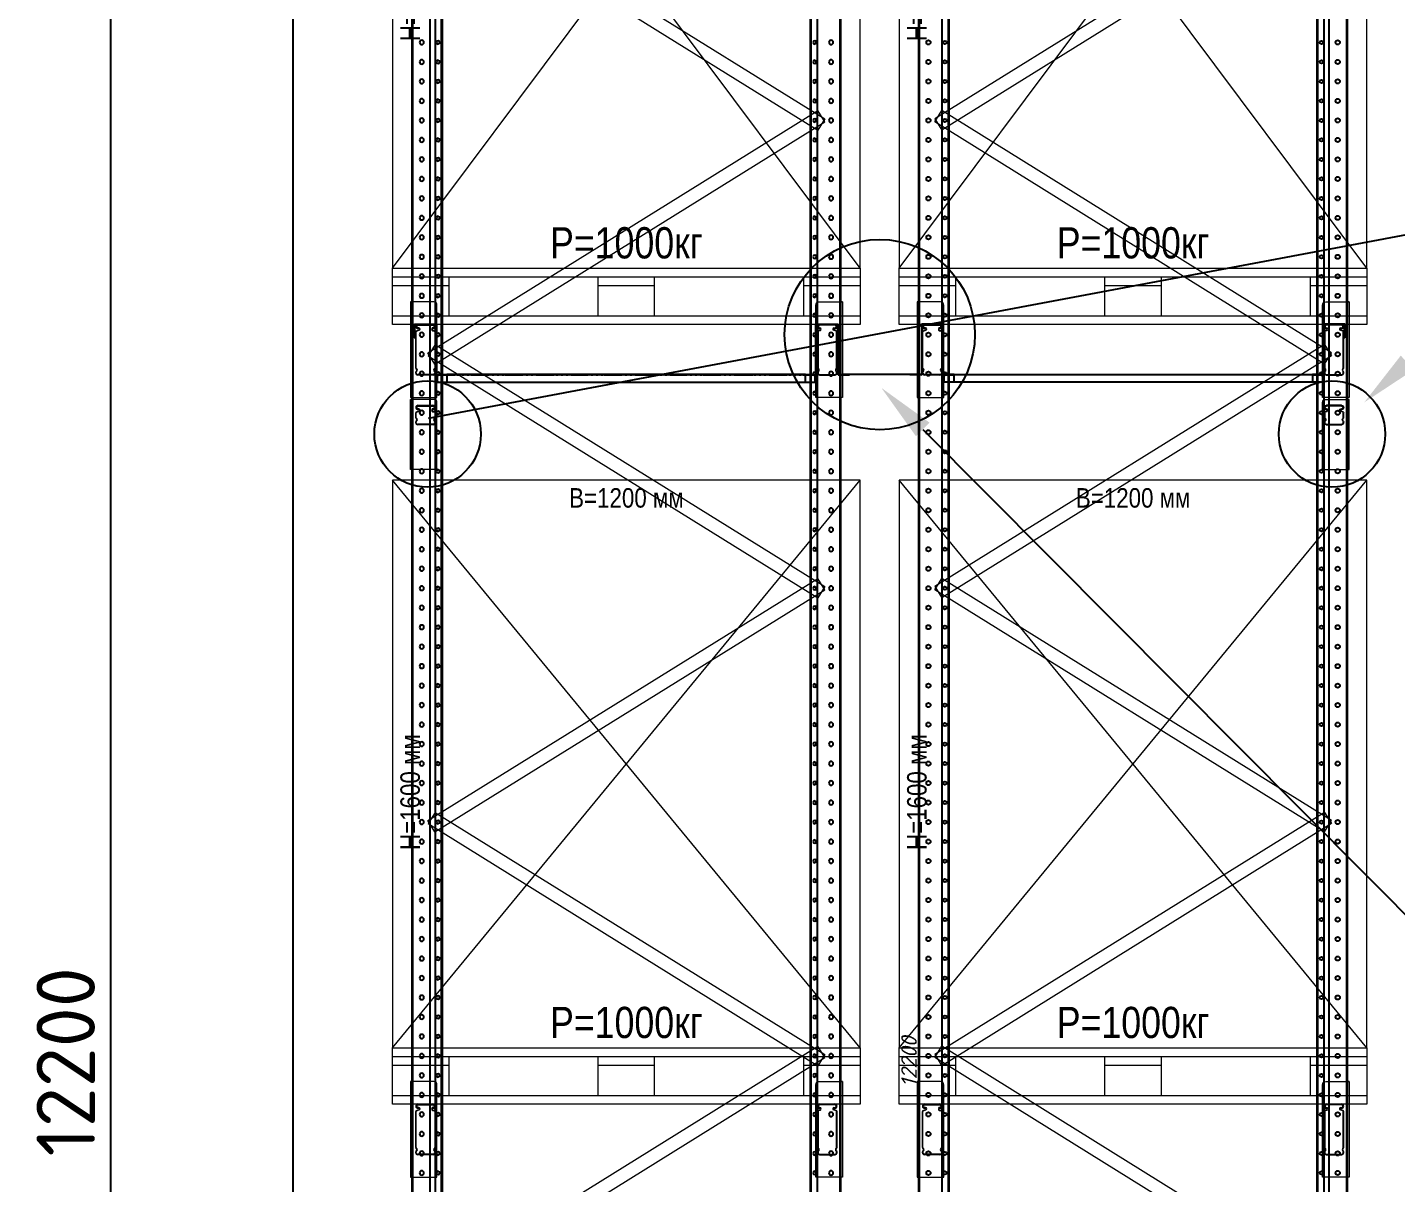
# Model space of a CAD drawing. Header units: millimetres. Extents: x 2140 to 223837, y 2113 to 170313.
# Drawn here: x 160085 to 163598, y 115517 to 118483 of the extents above; entities that cross this region are included whole.
import ezdxf
from ezdxf import colors
from ezdxf.entities.mleader import LeaderData, LeaderLine
from ezdxf.math import Vec2, Vec3

# ---------------------------------------------------------------- set-up
doc = ezdxf.new("R2010")
doc.units = ezdxf.units.MM
doc.linetypes.add('PHANTOM', pattern=[12.7, 6.35, -1.27, 1.27, -1.27, 1.27, -1.27])
for name, color, linetype in [('0_ANNOT_Dimensions', 7, 'Continuous'), ('2.Стойка', 7, 'Continuous'), ('Аннотации', 7, 'Continuous')]:
    doc.layers.add(name, color=color, linetype=linetype)
for name, color, linetype, lineweight in [('1.Балка', 5, 'Continuous', 0), ('20.Груз', 7, 'Continuous', 0), ('25.Размера', 7, 'Continuous', 0), ('37.Паллеты', 32, 'Continuous', 0), ('7.Поддон', 32, 'Continuous', 0), ('9.Раскосы', 7, 'Continuous', 0)]:
    doc.layers.add(name, color=color, linetype=linetype, lineweight=lineweight)
doc.styles.add('Arial Narrow', font='ARIALN.TTF')
doc.styles.add('GOST', font='isocpeur.ttf')
doc.styles.get("Standard").update_dxf_attribs({"font": 'isocpeur.ttf'})
doc.styles.add('Курсив', font='isocpeui.ttf')
doc.dimstyles.new('150', dxfattribs={"dimtxt": 150, "dimasz": 150, "dimexe": 1, "dimexo": 10, "dimgap": 40, "dimtad": 1, "dimdec": 0, "dimzin": 0, "dimdsep": 46, "dimtxsty": 'Standard', "dimcen": 0.09, "dimadec": 0, "dimazin": 0, "dimtfac": 1, "dimtdec": 0, "dimtofl": 0, "dimtmove": 0, "dimatfit": 3, "dimfxl": 1, "dimtolj": 1, "dimtzin": 0, "dimarcsym": 0})
doc.dimstyles.new('80', dxfattribs={"dimtxt": 80, "dimasz": 80, "dimexe": 0.18, "dimexo": 0, "dimgap": 20, "dimtad": 1, "dimdec": 0, "dimzin": 0, "dimdsep": 46, "dimtxsty": 'Курсив', "dimcen": 0.09, "dimadec": 0, "dimazin": 0, "dimtfac": 1, "dimtdec": 0, "dimtofl": 0, "dimtmove": 0, "dimatfit": 3, "dimfxl": 0.18, "dimtolj": 1, "dimtzin": 0, "dimarcsym": 0})
doc.dimstyles.new('blok40', dxfattribs={"dimtxt": 40, "dimasz": 80, "dimexe": 0.18, "dimexo": 0, "dimgap": 5, "dimtad": 1, "dimtoh": 1, "dimdec": 0, "dimzin": 0, "dimdsep": 46, "dimtxsty": 'GOST', "dimblk": 'NONE', "dimcen": 0.09, "dimse1": 1, "dimse2": 1, "dimsd1": 1, "dimsd2": 1, "dimadec": 0, "dimazin": 0, "dimtfac": 1, "dimtdec": 0, "dimtofl": 0, "dimtmove": 0, "dimatfit": 2, "dimldrblk": 'NONE', "dimfxl": 0.18, "dimtolj": 1, "dimtzin": 0, "dimarcsym": 0})
doc.dimstyles.new('Рзм блок', dxfattribs={"dimtxt": 40, "dimasz": 80, "dimexe": 0.18, "dimexo": 0, "dimgap": 5, "dimtad": 1, "dimtoh": 1, "dimdec": 0, "dimzin": 0, "dimdsep": 46, "dimtxsty": 'Курсив', "dimblk": 'NONE', "dimcen": 0.09, "dimse1": 1, "dimse2": 1, "dimsd1": 1, "dimsd2": 1, "dimadec": 0, "dimazin": 0, "dimtfac": 1, "dimtdec": 0, "dimtofl": 0, "dimtmove": 0, "dimatfit": 2, "dimldrblk": 'NONE', "dimfxl": 0.18, "dimtolj": 1, "dimtzin": 0, "dimarcsym": 0})

# ---------------------------------------------------------------- blocks, each defined once
blk = doc.blocks.new('*D453')
at = {"layer": 'Defpoints', "color": 0, "linetype": 'ByBlock', "transparency": 16777216}
for p in [(0, 12204), (0, 12204), (0, 4)]:
    blk.add_point(p, dxfattribs=at)
at = {"layer": 'Defpoints', "color": 0, "linetype": 'ByBlock', "transparency": 16777216, "insert": (-25, 6104), "char_height": 40, "attachment_point": 5, "rotation": 90, "style": 'Курсив'}
blk.add_mtext('\\A1;12200', dxfattribs=at)
blk = doc.blocks.new('_None')
blk = doc.blocks.new('*D599')
at = {"layer": '0_ANNOT_Dimensions', "color": 0, "lineweight": -2, "transparency": 16777216}
for p, q in [((161121.7, 121929.5), (160297.3, 121929.5)), ((160298.3, 121779.5), (160298.3, 109879.5)), ((161099, 109729.5), (160297.3, 109729.5))]:
    blk.add_line(p, q, dxfattribs=at)
at = {"layer": '0_ANNOT_Dimensions', "color": 0, "transparency": 16777216}
for points in [[(160273.3, 121779.5), (160323.3, 121779.5), (160298.3, 121929.5)], [(160273.3, 109879.5), (160323.3, 109879.5), (160298.3, 109729.5)]]:
    blk.add_solid(points, dxfattribs=at)
at = {"layer": 'Defpoints', "color": 0, "transparency": 16777216}
for p in [(161131.7, 121929.5), (160298.3, 109729.5), (161109, 109729.5)]:
    blk.add_point(p, dxfattribs=at)
at = {"layer": '0_ANNOT_Dimensions', "color": 0, "transparency": 16777216, "insert": (160183.3, 115829.5), "char_height": 150, "attachment_point": 5, "rotation": 90}
blk.add_mtext('\\A1;12200', dxfattribs=at)
blk = doc.blocks.new('*D600')
at = {"layer": '0_ANNOT_Dimensions', "color": 0, "lineweight": -2, "transparency": 16777216}
for p, q in [((161011.7, 120621.3), (160764.7, 120621.3)), ((160765.7, 120471.3), (160765.7, 109872.5)), ((161261.7, 109722.5), (160764.7, 109722.5))]:
    blk.add_line(p, q, dxfattribs=at)
at = {"layer": '0_ANNOT_Dimensions', "color": 0, "transparency": 16777216}
for points in [[(160740.7, 120471.3), (160790.7, 120471.3), (160765.7, 120621.3)], [(160740.7, 109872.5), (160790.7, 109872.5), (160765.7, 109722.5)]]:
    blk.add_solid(points, dxfattribs=at)
at = {"layer": 'Defpoints', "color": 0, "transparency": 16777216}
for p in [(161021.7, 120621.3), (160765.7, 109722.5), (161271.7, 109722.5)]:
    blk.add_point(p, dxfattribs=at)
at = {"layer": '0_ANNOT_Dimensions', "color": 0, "transparency": 16777216, "insert": (160650.7, 115171.9), "char_height": 150, "attachment_point": 5, "rotation": 90}
blk.add_mtext('\\A1;10899', dxfattribs=at)
blk = doc.blocks.new('*U770')
h = blk.add_hatch(color=0)
h.dxf.hatch_style = 1
h.paths.add_polyline_path([(-14.3, 0, -0.315299), (-13.1, 1.7), (-6.4, 4.1, 0.8391), (-7.5, 10.3), (-9.8, 10.3, -1), (-9.8, 16.9), (28.8, 16.9, -1), (28.8, 10.3), (26.5, 10.3), (26.5, 9.1), (28.8, 9.1, 1), (28.8, 18.1), (-9.8, 18.1, 1), (-9.8, 9.1), (-7.5, 9.1, -0.8391), (-6.8, 5.3), (-13.5, 2.8, 0.315299), (-15.5, 0), (-15.5, -12.7, 0.267949), (-14, -15.3, -0.57735), (-14, -20.4, 0.267949), (-15.5, -23), (-15.5, -25.7, 0.414214), (-10.5, -30.7), (29.5, -30.7, 0.414214), (34.5, -25.7), (34.5, -23, 0.267949), (33, -20.4, -0.57735), (33, -15.3, 0.267949), (34.5, -12.7), (34.5, 0.3, 0.36397), (32, 3.3), (28.2, 4, -0.933903), (28.6, 7.9, 1.019119), (28.8, 19.3), (-9.8, 19.3, 1), (-9.8, 7.9), (-7.5, 7.9), (-7.5, 9.1), (-9.8, 9.1, -1), (-9.8, 18.1), (28.8, 18.1, -1.019119), (28.6, 9.1, 0.933903), (27.9, 2.8), (31.8, 2.1, -0.36397), (33.3, 0.3), (33.3, -12.7, -0.267949), (32.4, -14.2, 0.57735), (32.4, -21.5, -0.267949), (33.3, -23), (33.3, -25.7, -0.414214), (29.5, -29.5), (-10.5, -29.5, -0.414214), (-14.3, -25.7), (-14.3, -23, -0.267949), (-13.4, -21.5, 0.57735), (-13.4, -14.2, -0.267949), (-14.3, -12.7)])
at = {"color": 9, "true_color": 0xc7c8ca}
for centre in [(0, 50), (0, 0)]:
    blk.add_circle(centre, 5.5, dxfattribs=at)
at = {"layer": '1.Балка', "color": 0, "linetype": 'ByBlock'}
for p, q in [((-29, -145.7), (-29, 34.3)), ((-29, 34.3), (-21, 34.3)), ((-25, 34.3), (-25, -145.7)), ((31, 34.3), (-21, 34.3)), ((-15.5, -12.7), (-15.5, 0)), ((-14.3, -12.7), (-14.3, 0)), ((-14.2, 13), (-14.2, 13)), ((-13.5, 2.8), (-6.8, 5.3)), ((-13.1, 1.7), (-6.4, 4.1)), ((-9.8, 19.3), (28.8, 19.3)), ((-9.8, 18.1), (28.8, 18.1)), ((-9.8, 18.1), (28.8, 18.1)), ((-9.8, 16.9), (28.8, 16.9)), ((-7.5, 10.3), (-9.8, 10.3)), ((-7.5, 9.1), (-9.8, 9.1)), ((-7.5, 9.1), (-9.8, 9.1)), ((-7.5, 7.9), (-9.8, 7.9)), ((-7.5, 9.1), (-7.5, 7.9)), ((26.5, 9.1), (26.5, 10.3)), ((28.8, 10.3), (26.5, 10.3)), ((28.8, 9.1), (26.5, 9.1)), ((27.9, 2.8), (31.8, 2.1)), ((28.2, 4), (32, 3.3)), ((33.1, 12.2), (33.1, 12.2)), ((33.3, 0.3), (33.3, -12.7)), ((34.5, 0.3), (34.5, -12.7)), ((39, -145.7), (39, 26.3)), ((-15.5, -25.7), (-15.5, -23)), ((-14.3, -25.7), (-14.3, -23)), ((29.5, -29.5), (-10.5, -29.5)), ((29.5, -30.7), (-10.5, -30.7)), ((33.3, -23), (33.3, -25.7)), ((34.5, -23), (34.5, -25.7)), ((-21, -145.7), (-29, -145.7)), ((39, -145.7), (-21, -145.7))]:
    blk.add_line(p, q, dxfattribs=at)
for centre, radius, start, end in [((-9.8, 13.6), 5.71, 90, 270), ((-12.5, 0), 3, 110, 180), ((-9.8, 13.6), 4.51, 90, 270), ((-9.8, 13.6), 4.5, 90, 270), ((-12.5, 0), 1.8, 110, 180), ((-9.8, 13.6), 3.3, 90, 270), ((-7.5, 7.1), 3.2, 290, 90), ((-7.5, 7.1), 2, 290, 90), ((28.5, 5.9), 3.2, 87.83, 260), ((28.5, 5.9), 2, 87.83, 260), ((28.8, 13.6), 5.71, 267.83, 90), ((28.8, 13.6), 4.51, 267.83, 90), ((28.8, 13.6), 4.5, 270, 90), ((28.8, 13.6), 3.3, 270, 90), ((31, 26.3), 8, 0, 90), ((31.5, 0.3), 1.8, 0, 80), ((31.5, 0.3), 3, 0, 80), ((-12.5, -12.7), 3, 180, 240), ((-12.5, -23), 3, 120, 180), ((-10.5, -25.7), 5, 180, 270), ((-12.5, -12.7), 1.8, 180, 240), ((-12.5, -23), 1.8, 120, 180), ((-10.5, -25.7), 3.8, 180, 270), ((-15.5, -17.9), 3, 300, 60), ((-15.5, -17.9), 4.2, 300, 60), ((29.5, -25.7), 3.8, 270, 0), ((29.5, -25.7), 5, 270, 0), ((34.5, -17.9), 4.2, 120, 240), ((34.5, -17.9), 3, 120, 240), ((31.5, -12.7), 1.8, 300, 0), ((31.5, -23), 1.8, 0, 60), ((31.5, -12.7), 3, 300, 0), ((31.5, -23), 3, 0, 60)]:
    blk.add_arc(centre, radius, start, end, dxfattribs=at)
blk = doc.blocks.new('*U854')
at = {"layer": '1.Балка', "color": 3}
blk.add_blockref('*U770', (-5, 70.1), dxfattribs=at)
blk = doc.blocks.new('*U855')
at = {"color": 0, "linetype": 'ByBlock', "lineweight": -2, "transparency": 16777216}
for p in [(0, 4000), (0, 0)]:
    blk.add_blockref('*U854', p, dxfattribs=at)
blk = doc.blocks.new('*U859')
at = {"layer": '1.Балка', "color": 3}
blk.add_blockref('*U770', (-5, 70.1), dxfattribs=at)
blk = doc.blocks.new('*U860')
at = {"color": 0, "linetype": 'ByBlock', "lineweight": -2, "transparency": 16777216}
for p in [(0, 4000), (0, 0)]:
    blk.add_blockref('*U859', p, dxfattribs=at)
blk = doc.blocks.new('*U440')
at = {"layer": '1.Балка', "color": 0, "linetype": 'ByBlock'}
for p, q in [((-14.2, -29.5), (-14.2, -29.5)), ((-9.8, -23.2), (28.8, -23.2)), ((-9.8, -24.4), (-9.8, -23.2)), ((-9.8, -24.4), (28.8, -24.4)), ((-9.8, -24.4), (28.8, -24.4)), ((-9.8, -25.6), (-9.8, -24.4)), ((-9.8, -25.6), (28.8, -25.6)), ((-7.5, -32.2), (-9.8, -32.2)), ((-9.8, -33.4), (-9.8, -32.2)), ((-7.5, -33.4), (-9.8, -33.4)), ((-7.5, -33.4), (-9.8, -33.4)), ((-9.8, -34.6), (-9.8, -33.4)), ((-7.5, -34.6), (-9.8, -34.6)), ((-7.5, -32.2), (-7.5, -33.4)), ((-7.5, -33.4), (-7.5, -34.6)), ((26.5, -33.4), (26.5, -32.2)), ((28.8, -32.2), (26.5, -32.2)), ((28.8, -33.4), (26.5, -33.4)), ((28.6, -34.6), (28.6, -33.4)), ((28.8, -23.2), (28.8, -24.4)), ((28.8, -24.4), (28.8, -25.6)), ((28.8, -32.2), (28.8, -33.4)), ((1017, -30.3), (1017, -30.3)), ((1059.8, -23.2), (1021.2, -23.2)), ((1021.2, -23.2), (1021.2, -24.4)), ((1059.8, -24.4), (1021.2, -24.4)), ((1059.8, -24.4), (1021.2, -24.4)), ((1021.2, -24.4), (1021.2, -25.6)), ((1059.8, -25.6), (1021.2, -25.6)), ((1021.2, -32.2), (1023.5, -32.2)), ((1021.2, -32.2), (1021.2, -33.4)), ((1021.2, -33.4), (1023.5, -33.4)), ((1021.4, -34.6), (1021.4, -33.4)), ((1023.5, -33.4), (1023.5, -32.2)), ((1057.5, -32.2), (1059.8, -32.2)), ((1057.5, -32.2), (1057.5, -33.4)), ((1057.5, -33.4), (1059.8, -33.4)), ((1057.5, -33.4), (1057.5, -34.6)), ((1057.5, -33.4), (1059.8, -33.4)), ((1057.5, -34.6), (1059.8, -34.6)), ((1059.8, -24.4), (1059.8, -23.2)), ((1059.8, -25.6), (1059.8, -24.4)), ((1059.8, -33.4), (1059.8, -32.2)), ((1059.8, -34.6), (1059.8, -33.4)), ((1064.3, -29.5), (1064.3, -29.5)), ((-15.5, -135.2), (-15.5, -42.5)), ((-15.5, -42.5), (-14.3, -42.5)), ((-14.3, -135.2), (-14.3, -42.5)), ((-13.5, -39.7), (-6.8, -37.2)), ((-13.1, -40.8), (-13.5, -39.7)), ((-13.1, -40.8), (-6.4, -38.4)), ((-6.8, -37.2), (-6.4, -38.4)), ((27.9, -39.7), (28.2, -38.5)), ((27.9, -39.7), (31.8, -40.4)), ((28.2, -38.5), (32, -39.2)), ((32, -39.2), (31.8, -40.4)), ((33.3, -42.2), (33.3, -135.2)), ((33.3, -42.2), (34.5, -42.2)), ((34.5, -42.2), (34.5, -135.2)), ((1015.5, -42.2), (1015.5, -135.2)), ((1016.7, -42.2), (1015.5, -42.2)), ((1016.7, -42.2), (1016.7, -135.2)), ((1021.8, -38.5), (1018, -39.2)), ((1018, -39.2), (1018.2, -40.4)), ((1022.1, -39.7), (1018.2, -40.4)), ((1022.1, -39.7), (1021.8, -38.5)), ((1056.8, -37.2), (1056.4, -38.4)), ((1063.1, -40.8), (1056.4, -38.4)), ((1063.5, -39.7), (1056.8, -37.2)), ((1063.1, -40.8), (1063.5, -39.7)), ((1064.3, -135.2), (1064.3, -42.5)), ((1065.5, -42.5), (1064.3, -42.5)), ((1065.5, -135.2), (1065.5, -42.5)), ((-14.3, -135.2), (-15.5, -135.2)), ((-14, -137.8), (-13.4, -136.7)), ((33, -137.8), (32.4, -136.7)), ((34.5, -135.2), (33.3, -135.2)), ((1015.5, -135.2), (1016.7, -135.2)), ((1017, -137.8), (1017.6, -136.7)), ((1064, -137.8), (1063.4, -136.7)), ((1064.3, -135.2), (1065.5, -135.2)), ((-15.5, -148.2), (-15.5, -145.5)), ((-15.5, -145.5), (-14.3, -145.5)), ((-14.3, -148.2), (-15.5, -148.2)), ((-14.3, -148.2), (-14.3, -145.5)), ((-14, -142.9), (-13.4, -144)), ((29.5, -152), (-10.5, -152)), ((-10.5, -153.2), (-10.5, -152)), ((29.5, -153.2), (-10.5, -153.2)), ((29.5, -152), (29.5, -153.2)), ((33, -142.9), (32.4, -144)), ((33.3, -145.5), (33.3, -148.2)), ((33.3, -145.5), (34.5, -145.5)), ((34.5, -148.2), (33.3, -148.2)), ((34.5, -145.5), (34.5, -148.2)), ((1015.5, -145.5), (1015.5, -148.2)), ((1016.7, -145.5), (1015.5, -145.5)), ((1015.5, -148.2), (1016.7, -148.2)), ((1016.7, -145.5), (1016.7, -148.2)), ((1017, -142.9), (1017.6, -144)), ((1020.5, -152), (1060.5, -152)), ((1020.5, -152), (1020.5, -153.2)), ((1020.5, -153.2), (1060.5, -153.2)), ((1060.5, -153.2), (1060.5, -152)), ((1064, -142.9), (1063.4, -144)), ((1064.3, -148.2), (1064.3, -145.5)), ((1065.5, -145.5), (1064.3, -145.5)), ((1064.3, -148.2), (1065.5, -148.2)), ((1065.5, -148.2), (1065.5, -145.5))]:
    blk.add_line(p, q, dxfattribs=at)
for points in [[(-29, 34.3), (-29, -210.7), (-21, -210.7), (39, -210.7), (39, 26.3, 0.414214), (31, 34.3), (-21, 34.3), (-29, 34.3), (-25, 34.3), (-25, -210.7)], [(1079, 34.3), (1079, -210.7), (1071, -210.7), (1011, -210.7), (1011, 26.3, -0.414214), (1019, 34.3), (1071, 34.3), (1079, 34.3), (1075, 34.3), (1075, -210.7)]]:
    blk.add_lwpolyline(points, format="xyb", dxfattribs=at)
for centre, radius, start, end in [((-9.8, -28.9), 5.71, 90, 270), ((-9.8, -28.9), 4.51, 90, 270), ((-9.8, -28.9), 4.5, 90, 270), ((-9.8, -28.9), 3.3, 90, 270), ((-7.5, -35.4), 3.2, 290, 90), ((-7.5, -35.4), 2, 290, 90), ((28.5, -36.6), 3.2, 87.83, 260), ((28.5, -36.6), 2, 87.83, 260), ((28.8, -28.9), 5.71, 267.83, 90), ((28.8, -28.9), 4.51, 267.83, 90), ((28.8, -28.9), 4.5, 270, 90), ((28.8, -28.9), 3.3, 270, 90), ((1021.2, -28.9), 5.71, 90, 272.17), ((1021.2, -28.9), 4.51, 90, 272.17), ((1021.2, -28.9), 4.5, 90, 270), ((1021.2, -28.9), 3.3, 90, 270), ((1021.5, -36.6), 3.2, 280, 92.17), ((1021.5, -36.6), 2, 280, 92.17), ((1057.5, -35.4), 3.2, 90, 250), ((1057.5, -35.4), 2, 90, 250), ((1059.8, -28.9), 5.71, 270, 90), ((1059.8, -28.9), 4.51, 270, 90), ((1059.8, -28.9), 4.5, 270, 90), ((1059.8, -28.9), 3.3, 270, 90), ((-12.5, -42.5), 3, 110, 180), ((-12.5, -42.5), 1.8, 110, 180), ((31.5, -42.2), 1.8, 0, 80), ((31.5, -42.2), 3, 0, 80), ((1018.5, -42.2), 3, 100, 180), ((1018.5, -42.2), 1.8, 100, 180), ((1062.5, -42.5), 1.8, 0, 70), ((1062.5, -42.5), 3, 0, 70), ((-12.5, -135.2), 3, 180, 240), ((-12.5, -135.2), 1.8, 180, 240), ((-15.5, -140.4), 3, 300, 60), ((-15.5, -140.4), 4.2, 300, 60), ((34.5, -140.4), 4.2, 120, 240), ((34.5, -140.4), 3, 120, 240), ((31.5, -135.2), 1.8, 300, 0), ((31.5, -135.2), 3, 300, 0), ((1018.5, -135.2), 3, 180, 240), ((1018.5, -135.2), 1.8, 180, 240), ((1015.5, -140.4), 3, 300, 60), ((1015.5, -140.4), 4.2, 300, 60), ((1065.5, -140.4), 4.2, 120, 240), ((1065.5, -140.4), 3, 120, 240), ((1062.5, -135.2), 1.8, 300, 0), ((1062.5, -135.2), 3, 300, 0), ((-12.5, -145.5), 3, 120, 180), ((-10.5, -148.2), 5, 180, 270), ((-12.5, -145.5), 1.8, 120, 180), ((-10.5, -148.2), 3.8, 180, 270), ((29.5, -148.2), 3.8, 270, 0), ((29.5, -148.2), 5, 270, 0), ((31.5, -145.5), 1.8, 0, 60), ((31.5, -145.5), 3, 0, 60), ((1018.5, -145.5), 3, 120, 180), ((1020.5, -148.2), 5, 180, 270), ((1018.5, -145.5), 1.8, 120, 180), ((1020.5, -148.2), 3.8, 180, 270), ((1060.5, -148.2), 3.8, 270, 0), ((1060.5, -148.2), 5, 270, 0), ((1062.5, -145.5), 1.8, 0, 60), ((1062.5, -145.5), 3, 0, 60)]:
    blk.add_arc(centre, radius, start, end, dxfattribs=at)
blk = doc.blocks.new('Поддон EUR бок')
at = {"layer": '7.Поддон', "color": 0, "linetype": 'ByBlock'}
for p, q in [((0, 144), (1200, 144)), ((0, 0), (0, 144)), ((1200, 144), (1200, 0)), ((0, 122), (1200, 122)), ((145, 22), (145, 122)), ((527.5, 22), (527.5, 122)), ((672.5, 22), (672.5, 122)), ((1055, 22), (1055, 122)), ((0, 100), (145, 100)), ((527.5, 100), (672.5, 100)), ((1055, 100), (1200, 100)), ((0, 22), (1200, 22)), ((1200, 0), (0, 0)), ((672.5, 0), (527.5, 0))]:
    blk.add_line(p, q, dxfattribs=at)
blk = doc.blocks.new('*D1086')
at = {"layer": 'Defpoints', "color": 0, "linetype": 'ByBlock', "transparency": 16777216}
for p in [(-84.5, 1600), (-84.5, 0), (-84.5, 0)]:
    blk.add_point(p, dxfattribs=at)
at = {"layer": '20.Груз', "color": 0, "linetype": 'ByBlock', "transparency": 16777216, "insert": (-39, 800), "char_height": 50, "attachment_point": 5, "rotation": 90, "style": 'Arial Narrow'}
blk.add_mtext('\\A1;H=1600 мм', dxfattribs=at)
blk = doc.blocks.new('*D1087')
at = {"layer": 'Defpoints', "color": 0, "linetype": 'ByBlock', "transparency": 16777216}
for p in [(-84.5, 1600), (1115.5, 1600), (1115.5, 1600)]:
    blk.add_point(p, dxfattribs=at)
at = {"layer": '20.Груз', "color": 0, "linetype": 'ByBlock', "transparency": 16777216, "insert": (515.5, 1554.5), "char_height": 50, "attachment_point": 5, "style": 'Arial Narrow'}
blk.add_mtext('\\A1;B=1200 мм', dxfattribs=at)
blk = doc.blocks.new('*D1088')
at = {"layer": 'Defpoints', "color": 0, "linetype": 'ByBlock', "transparency": 16777216}
for p in [(515.5, 1000, 0), (515.5, 0, 0), (515.5, 0)]:
    blk.add_point(p, dxfattribs=at)
at = {"layer": '25.Размера', "color": 0, "linetype": 'ByBlock', "transparency": 16777216, "insert": (515.5, 208.6), "char_height": 80, "attachment_point": 5, "style": 'Arial Narrow'}
blk.add_mtext('\\A1;Р=1000кг', dxfattribs=at)
blk = doc.blocks.new('*D849')
at = {"layer": 'Defpoints', "color": 0, "linetype": 'ByBlock', "transparency": 16777216}
for p in [(-84.5, 1750), (-84.5, 0), (-84.5, 0)]:
    blk.add_point(p, dxfattribs=at)
at = {"layer": '20.Груз', "color": 0, "linetype": 'ByBlock', "transparency": 16777216, "insert": (-39, 875), "char_height": 50, "attachment_point": 5, "rotation": 90, "style": 'Arial Narrow'}
blk.add_mtext('\\A1;H=1750 мм', dxfattribs=at)
blk = doc.blocks.new('*D850')
at = {"layer": 'Defpoints', "color": 0, "linetype": 'ByBlock', "transparency": 16777216}
for p in [(-84.5, 1750), (1115.5, 1750), (1115.5, 1750)]:
    blk.add_point(p, dxfattribs=at)
at = {"layer": '20.Груз', "color": 0, "linetype": 'ByBlock', "transparency": 16777216, "insert": (515.5, 1704.5), "char_height": 50, "attachment_point": 5, "style": 'Arial Narrow'}
blk.add_mtext('\\A1;B=1200 мм', dxfattribs=at)
blk = doc.blocks.new('*D851')
at = {"layer": 'Defpoints', "color": 0, "linetype": 'ByBlock', "transparency": 16777216}
for p in [(515.5, 1000, 0), (515.5, 0, 0), (515.5, 0)]:
    blk.add_point(p, dxfattribs=at)
at = {"layer": '25.Размера', "color": 0, "linetype": 'ByBlock', "transparency": 16777216, "insert": (515.5, 208.6), "char_height": 80, "attachment_point": 5, "style": 'Arial Narrow'}
blk.add_mtext('\\A1;Р=1000кг', dxfattribs=at)
blk = doc.blocks.new('экр1')
at = {"color": 0, "linetype": 'Continuous', "lineweight": 25}
for p, q in [((-1003.8, 0.8), (-1055.8, 0.8)), ((-1003.8, 0), (-1055.8, 0)), ((26, 0.8), (-26, 0.8)), ((26, 0), (-26, 0)), ((-1057.8, -1.2), (-1057.8, -127.2)), ((-1057, -1.2), (-1057, -127.2)), ((-1002.6, -127.2), (-1002.6, -1.2)), ((-1001.8, -127.2), (-1001.8, -1.2)), ((-28, -1.2), (-28, -127.2)), ((-27.2, -1.2), (-27.2, -127.2)), ((27.2, -34.2), (27.2, -1.2)), ((28, -34.2), (27.2, -34.2)), ((28, -34.2), (28, -1.2)), ((-1088, -129.2), (-1088, -128.4)), ((-1059, -128.4), (-1088, -128.4)), ((-1059, -129.2), (-1088, -129.2)), ((-974.8, -128.4), (-1000.6, -128.4)), ((-974.8, -129.2), (-1000.6, -129.2)), ((-999.9, -129.2), (-999.9, -130.4)), ((-999.9, -148.4), (-999.9, -130.4)), ((-974.8, -130.4), (-974.8, -128.4)), ((-974.8, -128.4), (-55, -128.4)), ((-974.8, -148.4), (-974.8, -130.4)), ((-55, -128.4), (-55, -130.4)), ((-29.2, -128.4), (-55, -128.4)), ((-29.2, -129.2), (-55, -129.2)), ((-55, -130.4), (-55, -148.4)), ((-29.9, -130.4), (-29.9, -129.2)), ((-29.9, -130.4), (-29.9, -148.4)), ((-974.8, -148.4), (-999.9, -148.4)), ((-55, -148.4), (-974.8, -148.4)), ((-29.9, -148.4), (-55, -148.4))]:
    blk.add_line(p, q, dxfattribs=at)
at = {"color": 0, "linetype": 'PHANTOM', "lineweight": 18}
for p, q in [((-1055.8, 0.8), (-1055.8, 0)), ((-1003.8, 0), (-1003.8, 0.8)), ((-26, 0.8), (-26, 0)), ((26, 0), (26, 0.8)), ((-1057, -1.2), (-1057.8, -1.2)), ((-1001.8, -1.2), (-1002.6, -1.2)), ((-27.2, -1.2), (-28, -1.2)), ((28, -1.2), (27.2, -1.2)), ((-1059, -129.2), (-1059, -128.4)), ((-1057.8, -127.2), (-1057, -127.2)), ((-1002.6, -127.2), (-1001.8, -127.2)), ((-1000.6, -128.4), (-1000.6, -129.2)), ((-999.9, -130.4), (-974.8, -130.4)), ((-55, -130.4), (-974.8, -130.4)), ((-55, -130.4), (-29.9, -130.4)), ((-29.2, -129.2), (-29.2, -128.4)), ((-28, -127.2), (-27.2, -127.2))]:
    blk.add_line(p, q, dxfattribs=at)
at = {"color": 0, "linetype": 'Continuous', "lineweight": 25}
for centre, radius, start, end in [((-1055.8, -1.2), 2, 90, 180), ((-1055.8, -1.2), 1.2, 90, 180), ((-1003.8, -1.2), 2, 0, 90), ((-1003.8, -1.2), 1.2, 0, 90), ((-26, -1.2), 2, 90, 180), ((-26, -1.2), 1.2, 90, 180), ((26, -1.2), 2, 0, 90), ((26, -1.2), 1.2, 0, 90), ((-1059, -127.2), 2, 270, 0), ((-1059, -127.2), 1.2, 270, 0), ((-1000.6, -127.2), 2, 180, 270), ((-1000.6, -127.2), 1.2, 180, 270), ((-29.2, -127.2), 2, 270, 0), ((-29.2, -127.2), 1.2, 270, 0)]:
    blk.add_arc(centre, radius, start, end, dxfattribs=at)
blk = doc.blocks.new('*U1722')
at = {"color": 6}
blk.add_lwpolyline([(-95, -53.6), (95, -53.6), (95, -54.6), (-95, -54.6)], close=True, dxfattribs=at)
at = {"color": 6, "xscale": -1}
blk.add_blockref('экр1', (-1165.5, 73.8), dxfattribs=at)
at = {"color": 6}
blk.add_blockref('экр1', (1165.5, 73.8), dxfattribs=at)
blk = doc.blocks.new('*U1723')
at = {"color": 0, "linetype": 'ByBlock', "lineweight": -2, "transparency": 16777216}
for p in [(0, 4000), (0, 0)]:
    blk.add_blockref('*U1722', p, dxfattribs=at)
blk = doc.blocks.new('*U452')
at = {"color": 0, "linetype": 'ByBlock'}
for p, q in [((0, 4), (0, 12204)), ((2, 4), (2, 12204)), ((60.1, 4), (60.1, 12204)), ((76, 4), (76, 12204)), ((78, 4), (78, 12204)), ((1022, 4), (1022, 12204)), ((1024, 4), (1024, 12204)), ((1039.9, 4), (1039.9, 12204)), ((1053.2, 4), (1053.2, 12204)), ((1098, 4), (1098, 12204)), ((1100, 4), (1100, 12204))]:
    blk.add_line(p, q, dxfattribs=at)
for centre, radius in [((25, 8719), 5.5), ((67, 8719), 4.25), ((1033, 8719), 4.25), ((1075, 8719), 5.5), ((25, 8669), 5.5), ((67, 8669), 4.25), ((1033, 8669), 4.25), ((1075, 8669), 5.5), ((25, 8619), 5.5), ((67, 8619), 4.25), ((1033, 8619), 4.25), ((1075, 8619), 5.5), ((25, 8569), 5.5), ((67, 8569), 4.25), ((1033, 8569), 4.25), ((1075, 8569), 5.5), ((25, 8519), 5.5), ((67, 8519), 4.25), ((1033, 8519), 4.25), ((1075, 8519), 5.5), ((25, 8469), 5.5), ((67, 8469), 4.25), ((1033, 8469), 4.25), ((1075, 8469), 5.5), ((25, 8419), 5.5), ((67, 8419), 4.25), ((1033, 8419), 4.25), ((1075, 8419), 5.5), ((25, 8369), 5.5), ((67, 8369), 4.25), ((1033, 8369), 4.25), ((1075, 8369), 5.5), ((25, 8319), 5.5), ((67, 8319), 4.25), ((1033, 8319), 4.25), ((1075, 8319), 5.5), ((25, 8269), 5.5), ((67, 8269), 4.25), ((1033, 8269), 4.25), ((1075, 8269), 5.5), ((25, 8219), 5.5), ((67, 8219), 4.25), ((1033, 8219), 4.25), ((1075, 8219), 5.5), ((25, 8169), 5.5), ((67, 8169), 4.25), ((1033, 8169), 4.25), ((1075, 8169), 5.5), ((25, 8119), 5.5), ((67, 8119), 4.25), ((1033, 8119), 4.25), ((1075, 8119), 5.5), ((25, 8069), 5.5), ((67, 8069), 4.25), ((1033, 8069), 4.25), ((1075, 8069), 5.5), ((25, 8019), 5.5), ((67, 8019), 4.25), ((1033, 8019), 4.25), ((1075, 8019), 5.5), ((25, 7969), 5.5), ((1075, 7969), 5.5), ((67, 7969), 4.25), ((1033, 7969), 4.25), ((25, 7919), 5.5), ((67, 7919), 4.25), ((1033, 7919), 4.25), ((1075, 7919), 5.5), ((25, 7869), 5.5), ((67, 7869), 4.25), ((1033, 7869), 4.25), ((1075, 7869), 5.5), ((25, 7819), 5.5), ((67, 7819), 4.25), ((1033, 7819), 4.25), ((1075, 7819), 5.5), ((25, 7769), 5.5), ((67, 7769), 4.25), ((1033, 7769), 4.25), ((1075, 7769), 5.5), ((25, 7719), 5.5), ((67, 7719), 4.25), ((1033, 7719), 4.25), ((1075, 7719), 5.5), ((25, 7669), 5.5), ((67, 7669), 4.25), ((1033, 7669), 4.25), ((1075, 7669), 5.5), ((25, 7619), 5.5), ((67, 7619), 4.25), ((1033, 7619), 4.25), ((1075, 7619), 5.5), ((25, 7569), 5.5), ((67, 7569), 4.25), ((1033, 7569), 4.25), ((1075, 7569), 5.5), ((25, 7519), 5.5), ((67, 7519), 4.25), ((1033, 7519), 4.25), ((1075, 7519), 5.5), ((25, 7469), 5.5), ((67, 7469), 4.25), ((1033, 7469), 4.25), ((1075, 7469), 5.5), ((25, 7419), 5.5), ((67, 7419), 4.25), ((1033, 7419), 4.25), ((1075, 7419), 5.5), ((25, 7369), 5.5), ((67, 7369), 4.25), ((1033, 7369), 4.25), ((1075, 7369), 5.5), ((25, 7319), 5.5), ((67, 7319), 4.25), ((1033, 7319), 4.25), ((1075, 7319), 5.5), ((25, 7269), 5.5), ((67, 7269), 4.25), ((1033, 7269), 4.25), ((1075, 7269), 5.5), ((25, 7219), 5.5), ((67, 7219), 4.25), ((1033, 7219), 4.25), ((1075, 7219), 5.5), ((25, 7169), 5.5), ((67, 7169), 4.25), ((1033, 7169), 4.25), ((1075, 7169), 5.5), ((25, 7119), 5.5), ((67, 7119), 4.25), ((1033, 7119), 4.25), ((1075, 7119), 5.5), ((25, 7069), 5.5), ((67, 7069), 4.25), ((1033, 7069), 4.25), ((1075, 7069), 5.5), ((25, 7019), 5.5), ((67, 7019), 4.25), ((1033, 7019), 4.25), ((1075, 7019), 5.5), ((25, 6969), 5.5), ((67, 6969), 4.25), ((1033, 6969), 4.25), ((1075, 6969), 5.5), ((25, 6919), 5.5), ((67, 6919), 4.25), ((1033, 6919), 4.25), ((1075, 6919), 5.5), ((25, 6869), 5.5), ((67, 6869), 4.25), ((1033, 6869), 4.25), ((1075, 6869), 5.5), ((25, 6819), 5.5), ((67, 6819), 4.25), ((1033, 6819), 4.25), ((1075, 6819), 5.5), ((25, 6769), 5.5), ((67, 6769), 4.25), ((1033, 6769), 4.25), ((1075, 6769), 5.5), ((25, 6719), 5.5), ((67, 6719), 4.25), ((1033, 6719), 4.25), ((1075, 6719), 5.5), ((25, 6669), 5.5), ((1075, 6669), 5.5), ((67, 6669), 4.25), ((1033, 6669), 4.25), ((25, 6619), 5.5), ((67, 6619), 4.25), ((1033, 6619), 4.25), ((1075, 6619), 5.5), ((25, 6569), 5.5), ((67, 6569), 4.25), ((1033, 6569), 4.25), ((1075, 6569), 5.5), ((25, 6519), 5.5), ((67, 6519), 4.25), ((1033, 6519), 4.25), ((1075, 6519), 5.5), ((25, 6469), 5.5), ((67, 6469), 4.25), ((1033, 6469), 4.25), ((1075, 6469), 5.5), ((25, 6419), 5.5), ((67, 6419), 4.25), ((1033, 6419), 4.25), ((1075, 6419), 5.5), ((25, 6369), 5.5), ((67, 6369), 4.25), ((1033, 6369), 4.25), ((1075, 6369), 5.5), ((25, 6319), 5.5), ((67, 6319), 4.25), ((1033, 6319), 4.25), ((1075, 6319), 5.5), ((25, 6269), 5.5), ((67, 6269), 4.25), ((1033, 6269), 4.25), ((1075, 6269), 5.5), ((25, 6219), 5.5), ((67, 6219), 4.25), ((1033, 6219), 4.25), ((1075, 6219), 5.5), ((25, 6169), 5.5), ((67, 6169), 4.25), ((1033, 6169), 4.25), ((1075, 6169), 5.5), ((25, 6119), 5.5), ((67, 6119), 4.25), ((1033, 6119), 4.25), ((1075, 6119), 5.5), ((25, 6069), 5.5), ((67, 6069), 4.25), ((1033, 6069), 4.25), ((1075, 6069), 5.5), ((25, 6019), 5.5), ((67, 6019), 4.25), ((1033, 6019), 4.25), ((1075, 6019), 5.5), ((25, 5969), 5.5), ((67, 5969), 4.25), ((1033, 5969), 4.25), ((1075, 5969), 5.5), ((25, 5919), 5.5), ((67, 5919), 4.25), ((1033, 5919), 4.25), ((1075, 5919), 5.5), ((25, 5869), 5.5), ((67, 5869), 4.25), ((1033, 5869), 4.25), ((1075, 5869), 5.5), ((25, 5819), 5.5), ((67, 5819), 4.25), ((1033, 5819), 4.25), ((1075, 5819), 5.5)]:
    blk.add_circle(centre, radius, dxfattribs=at)
at = {"layer": '9.Раскосы', "color": 0, "linetype": 'ByBlock'}
for p, q in [((1040.9, 9144), (40.9, 8522.9)), ((1058.8, 9115.1), (58.9, 8494)), ((41.2, 8515.1), (59.1, 8544)), ((1059.1, 7922.9), (59.1, 8544)), ((40.9, 8522.9), (58.9, 8494)), ((1041.1, 7894), (41.2, 8515.1)), ((1040.9, 7944), (40.9, 7322.9)), ((1040.9, 7944), (1058.9, 7915.1)), ((1058.9, 7915.1), (58.9, 7294)), ((1041.1, 7894), (1059.1, 7922.9)), ((41.1, 7315.1), (59.1, 7344)), ((1059.1, 6722.9), (59.1, 7344)), ((40.9, 7322.9), (58.9, 7294)), ((1041.1, 6694), (41.1, 7315.1)), ((1040.9, 6744), (41, 6122.9)), ((1058.9, 6715.1), (58.9, 6094)), ((1040.9, 6744), (1058.9, 6715.1)), ((1041.1, 6694), (1059.1, 6722.9)), ((41, 6122.9), (58.9, 6094)), ((41.1, 6115.1), (59.1, 6144)), ((1041.1, 5494), (41.1, 6115.1)), ((1059, 5522.9), (59.1, 6144))]:
    blk.add_line(p, q, dxfattribs=at)
at = {"layer": 'Defpoints', "color": 0, "linetype": 'ByBlock'}
dim = blk.add_linear_dim(base=(0, 12204), p1=(0, 4), p2=(0, 12204), angle=90, dimstyle='Рзм блок', dxfattribs=at)
dim.commit()
dim.dimension.update_dxf_attribs({"geometry": '*D453', "text_midpoint": (-25, 6104)})
blk = doc.blocks.new('*U861')
blk.add_circle((-3001.4, 704.1), 244.1)
at = {"layer": 'Аннотации', "color": 1}
ml = blk.add_multileader_mtext('Standard', dxfattribs=at)
ml.set_content('\\A1;{\\fISOCPEUR|b1|i0|c204|p34;ВНИМАНИЕ!\\P}Согласовать необходимость установки \\Pдоп. конструктива для крепления трубопровода, \\Pпроходящего сквозь стеллажной системы', color=1)
ml.set_leader_properties()
ml.build(insert=Vec2(0, 0))
ml.multileader.update_dxf_attribs({"text_left_attachment_type": 5, "text_right_attachment_type": 5, "arrow_head_size": 150})
ctx = ml.context
ctx.base_point, ctx.char_height, ctx.arrow_head_size, ctx.landing_gap_size, ctx.plane_origin = Vec3(-1482, -948.2), 150, 150, 50, Vec3(1254.5, 400.7)
ctx.left_attachment, ctx.right_attachment = 5, 5
notes = []
notes.append((ctx, [(1, (1, 1, 0), (-1490, -948.2), (1, 0), 8, [(0, [(-2997, 567.3)], 0, [])])]))
ctx.mtext.insert, ctx.mtext.width, ctx.mtext.flow_direction = Vec3(-1432, -3.2), 4859.327, 5
for ctx, leaders in notes:
    for number, flags, end, landing, length, lines in leaders:
        leader = LeaderData()
        leader.index, (leader.has_last_leader_line, leader.has_dogleg_vector, leader.attachment_direction) = number, flags
        leader.last_leader_point, leader.dogleg_vector, leader.dogleg_length = Vec3(end), Vec3(landing), length
        for number, points, colour, breaks in lines:
            line = LeaderLine()
            line.index, line.vertices, line.color, line.breaks = number, Vec3.list(points), colors.encode_raw_color(colour), breaks
            leader.lines.append(line)
        ctx.leaders.append(leader)
blk = doc.blocks.new('*U862')
at = {"color": 0, "linetype": 'ByBlock', "lineweight": -2, "transparency": 16777216}
blk.add_blockref('*U861', (0, 4000), dxfattribs=at)
blk = doc.blocks.new('*U863')
at = {"color": 3}
blk.add_line((-2148, -409.5), (739.3, 132.8), dxfattribs=at)
for centre in [(-2150.2, -450.3), (170.1, -450.3)]:
    blk.add_circle(centre, 136.6)
at = {"layer": 'Аннотации', "color": 3}
ml = blk.add_multileader_mtext('Standard', dxfattribs=at)
ml.set_content('\\A1;Балка-защита \\Pспринклера', color=3)
ml.set_leader_properties()
ml.build(insert=Vec2(0, 0))
ml.multileader.update_dxf_attribs({"text_left_attachment_type": 5, "text_right_attachment_type": 5, "arrow_head_size": 150})
ctx = ml.context
ctx.base_point, ctx.char_height, ctx.arrow_head_size, ctx.landing_gap_size, ctx.plane_origin = Vec3(814.3, 141.9), 150, 150, 50, Vec3(-449.6, 1490.7)
ctx.left_attachment, ctx.right_attachment = 5, 5
notes = []
notes.append((ctx, [(0, (1, 1, 0), (806.3, 141.9), (1, 0), 8, [(0, [(253.1, -369.1)], 0, [])])]))
ctx.mtext.insert, ctx.mtext.flow_direction = Vec3(864.3, 586.9), 5
for ctx, leaders in notes:
    for number, flags, end, landing, length, lines in leaders:
        leader = LeaderData()
        leader.index, (leader.has_last_leader_line, leader.has_dogleg_vector, leader.attachment_direction) = number, flags
        leader.last_leader_point, leader.dogleg_vector, leader.dogleg_length = Vec3(end), Vec3(landing), length
        for number, points, colour, breaks in lines:
            line = LeaderLine()
            line.index, line.vertices, line.color, line.breaks = number, Vec3.list(points), colors.encode_raw_color(colour), breaks
            leader.lines.append(line)
        ctx.leaders.append(leader)
blk = doc.blocks.new('*U864')
at = {"color": 0, "linetype": 'ByBlock', "lineweight": -2, "transparency": 16777216}
blk.add_blockref('*U863', (0, 4000), dxfattribs=at)
blk = doc.blocks.new('*U1085')
at = {"color": 0, "linetype": 'ByBlock'}
for p, q in [((-84.5, 144), (1115.5, 1600)), ((1115.5, 144), (-84.5, 1600))]:
    blk.add_line(p, q, dxfattribs=at)
blk.add_lwpolyline([(-84.5, 144), (1115.5, 144), (1115.5, 1600), (-84.5, 1600)], close=True, dxfattribs=at)
at = {"layer": '7.Поддон', "color": 0, "linetype": 'ByBlock'}
blk.add_blockref('Поддон EUR бок', (-84.5, 0), dxfattribs=at)
at = {"layer": '20.Груз', "color": 0, "linetype": 'ByBlock'}
dim = blk.add_linear_dim(base=(1115.5, 1600), p1=(-84.5, 1600), p2=(1115.5, 1600), text='B=<> мм', dimstyle='blok40', override={"dimtxt": 50, "dimgap": 20, "dimtad": 4, "dimtxsty": 'Arial Narrow'}, dxfattribs=at)
dim.commit()
dim.dimension.update_dxf_attribs({"geometry": '*D1087', "text_midpoint": (515.5, 1554.5)})
dim = blk.add_linear_dim(base=(-84.5, 0), p1=(-84.5, 1600), p2=(-84.5, 0), angle=90, text='H=<> мм', dimstyle='blok40', override={"dimtxt": 50, "dimgap": 20, "dimtad": 4, "dimtxsty": 'Arial Narrow'}, dxfattribs=at)
dim.commit()
dim.dimension.update_dxf_attribs({"geometry": '*D1086', "text_midpoint": (-39, 800)})
at = {"layer": '25.Размера', "color": 0, "linetype": 'ByBlock'}
dim = blk.add_linear_dim(base=(515.5, 0, 0), p1=(515.5, 1000), p2=(515.5, 0), angle=90, text='Р=<>кг', dimstyle='80', override={"dimtih": 1, "dimtxsty": 'Arial Narrow', "dimse1": 1, "dimse2": 1, "dimsd1": 1, "dimsd2": 1, "dimtmove": 2}, dxfattribs=at)
dim.commit()
dim.dimension.update_dxf_attribs({"geometry": '*D1088', "text_midpoint": (515.5, 208.6, 0), "dimtype": 160})
blk = doc.blocks.new('*U848')
at = {"color": 0, "linetype": 'ByBlock'}
for p, q in [((-84.5, 144), (1115.5, 1750)), ((1115.5, 144), (-84.5, 1750))]:
    blk.add_line(p, q, dxfattribs=at)
blk.add_lwpolyline([(-84.5, 144), (1115.5, 144), (1115.5, 1750), (-84.5, 1750)], close=True, dxfattribs=at)
at = {"layer": '7.Поддон', "color": 0, "linetype": 'ByBlock'}
blk.add_blockref('Поддон EUR бок', (-84.5, 0), dxfattribs=at)
at = {"layer": '20.Груз', "color": 0, "linetype": 'ByBlock'}
dim = blk.add_linear_dim(base=(1115.5, 1750), p1=(-84.5, 1750), p2=(1115.5, 1750), text='B=<> мм', dimstyle='blok40', override={"dimtxt": 50, "dimgap": 20, "dimtad": 4, "dimtxsty": 'Arial Narrow'}, dxfattribs=at)
dim.commit()
dim.dimension.update_dxf_attribs({"geometry": '*D850', "text_midpoint": (515.5, 1704.5)})
dim = blk.add_linear_dim(base=(-84.5, 0), p1=(-84.5, 1750), p2=(-84.5, 0), angle=90, text='H=<> мм', dimstyle='blok40', override={"dimtxt": 50, "dimgap": 20, "dimtad": 4, "dimtxsty": 'Arial Narrow'}, dxfattribs=at)
dim.commit()
dim.dimension.update_dxf_attribs({"geometry": '*D849', "text_midpoint": (-39, 875)})
at = {"layer": '25.Размера', "color": 0, "linetype": 'ByBlock'}
dim = blk.add_linear_dim(base=(515.5, 0, 0), p1=(515.5, 1000), p2=(515.5, 0), angle=90, text='Р=<>кг', dimstyle='80', override={"dimtih": 1, "dimtxsty": 'Arial Narrow', "dimse1": 1, "dimse2": 1, "dimsd1": 1, "dimsd2": 1, "dimtmove": 2}, dxfattribs=at)
dim.commit()
dim.dimension.update_dxf_attribs({"geometry": '*D851', "text_midpoint": (515.5, 208.6, 0), "dimtype": 160})

msp = doc.modelspace()

# ---------------------------------------------------------------- block references
for name, p in [('*U864', (163261.8, 113890.3)), ('*U862', (165273.1, 112990.9)), ('*U860', (161101.7, 113424.4))]:
    msp.add_blockref(name, p)
at = {"color": 1}
msp.add_blockref('*U1723', (162271.7, 113647.5), dxfattribs=at)
at = {"xscale": -1}
msp.add_blockref('*U855', (163441.7, 113424.4), dxfattribs=at)
at = {"layer": '1.Балка', "color": 1}
for p in [(161096.7, 117744.5), (162396.7, 117744.5), (161096.7, 115744.5), (162396.7, 115744.5)]:
    msp.add_blockref('*U440', p, dxfattribs=at)
at = {"layer": '2.Стойка', "color": 252, "true_color": 0x939598, "xscale": -1}
msp.add_blockref('*U452', (162171.7, 109725.5), dxfattribs=at)
at = {"layer": '2.Стойка', "color": 252, "true_color": 0x939598}
msp.add_blockref('*U452', (162371.7, 109725.5), dxfattribs=at)
at = {"layer": '37.Паллеты', "color": 0, "lineweight": 0}
for p in [(161106.2, 117721.3), (162406.2, 117721.3)]:
    msp.add_blockref('*U848', p, dxfattribs=at)
at = {"layer": '37.Паллеты', "color": 5, "lineweight": 0}
for p in [(161106.2, 115721.3), (162406.2, 115721.3)]:
    msp.add_blockref('*U1085', p, dxfattribs=at)

# ---------------------------------------------------------------- dimensions: what is measured, and where the dimension line sits
at = {"layer": '0_ANNOT_Dimensions'}
for base, p1, p2, picture, middle in [((160298.3, 109729.5), (161131.7, 121929.5), (161109, 109729.5), '*D599', (160183.3, 115829.5)), ((160765.7, 109722.5), (161021.7, 120621.3), (161271.7, 109722.5), '*D600', (160650.7, 115171.9))]:
    dim = msp.add_linear_dim(base=base, p1=p1, p2=p2, angle=90, dimstyle='150', dxfattribs=at)
    dim.commit()
    dim.dimension.update_dxf_attribs({"geometry": picture, "text_midpoint": middle})

doc.saveas('drawing.dxf')
